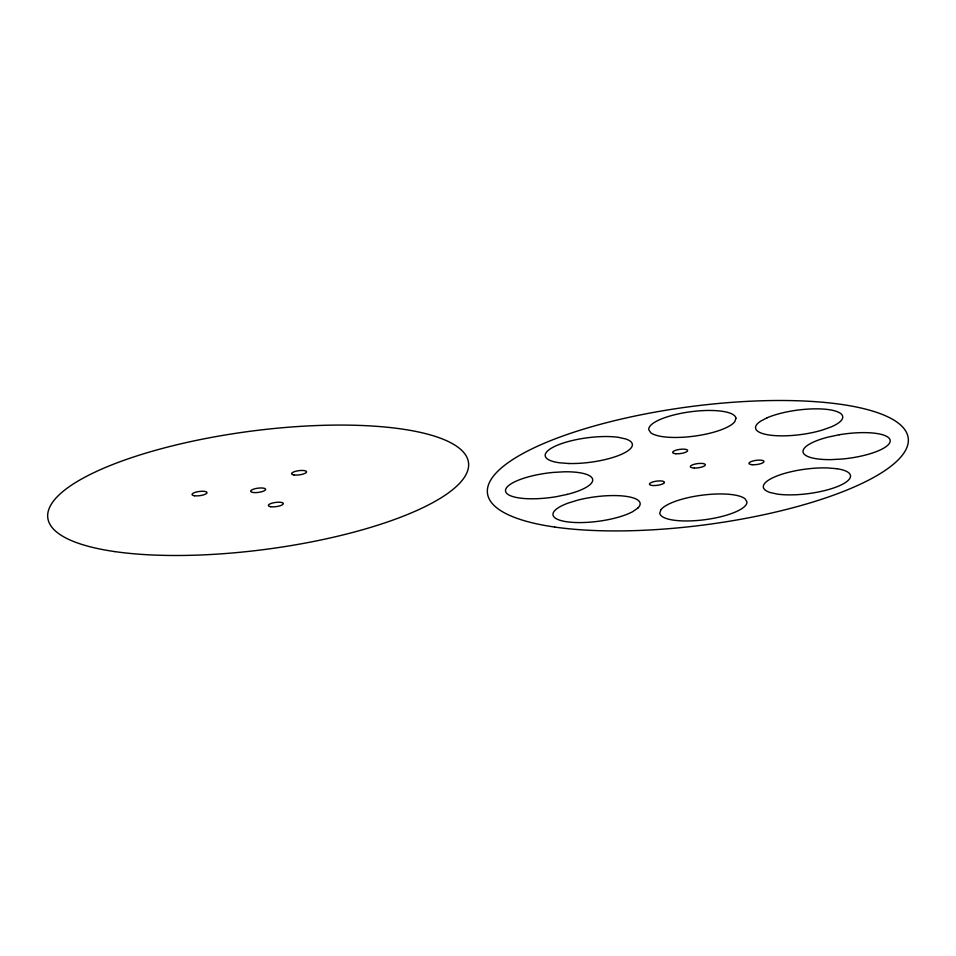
<?xml version="1.0" encoding="UTF-8"?>
<svg xmlns="http://www.w3.org/2000/svg" width="956" height="956" viewBox="0 0 956 956"><rect width="100%" height="100%" fill="white"/><g stroke="black" fill="none" stroke-linecap="round" stroke-linejoin="round"><path stroke-width="1.43" d="M735.929 418.226L734.853 421.584A43.952 12.332 -7.5 0 1 693.96 436.187A43.952 12.332 -7.5 0 1 650.678 432.674L648.777 429.698A43.952 12.332 -7.5 0 1 690.746 411.737A43.952 12.332 -7.5 0 1 735.929 418.226M660.871 509.787L659.771 513.157A43.952 12.332 -7.5 0 0 704.811 519.706A43.952 12.332 -7.5 0 0 746.923 501.769L745.059 498.793A43.952 12.332 -7.5 0 0 701.883 495.208A43.952 12.332 -7.5 0 0 660.871 509.787M637.76 508.15L632.669 511.675A43.952 12.332 -7.5 0 1 567.613 521.88A43.952 12.332 -7.5 0 1 568.007 503.143L577.508 500.203A43.952 12.332 -7.5 0 1 625.499 496.272A43.952 12.332 -7.5 0 1 637.76 508.15M767.19 417.748L760.606 421.202A43.952 12.332 -7.5 0 0 769.472 435.052A43.952 12.332 -7.5 0 0 822.327 430.069L831.099 426.938A43.952 12.332 -7.5 0 0 828.816 409.646A43.952 12.332 -7.5 0 0 767.19 417.748M663.572 483.437L662.436 484.023A7.576 2.127 -7.5 0 1 651.813 485.421A7.576 2.127 -7.5 0 1 651.418 482.445L652.924 481.908A7.576 2.127 -7.5 0 1 662.042 481.047A7.576 2.127 -7.5 0 1 663.572 483.437M839.308 434.753L828.434 437.023A43.952 12.332 -7.5 0 0 803.028 451.865A43.952 12.332 -7.5 0 0 831.409 459.621L842.511 459A43.952 12.332 -7.5 0 0 890.167 440.393A43.952 12.332 -7.5 0 0 839.308 434.753M567.267 494.395L556.392 496.666A43.952 12.332 -7.5 0 1 505.533 491.026A43.952 12.332 -7.5 0 1 553.189 472.419L564.291 471.798A43.952 12.332 -7.5 0 1 592.672 479.554A43.952 12.332 -7.5 0 1 567.267 494.395M836.584 468.679L827.31 467.926A43.952 12.332 -7.5 0 0 774.969 476.793A43.952 12.332 -7.5 0 0 769.986 492.471L777.24 494.085A43.952 12.332 -7.5 0 0 838.866 485.971A43.952 12.332 -7.5 0 0 836.584 468.679M568.39 463.493L559.117 462.74A43.952 12.332 -7.5 0 1 556.834 445.448A43.952 12.332 -7.5 0 1 618.46 437.334L625.714 438.959A43.952 12.332 -7.5 0 1 620.731 454.626A43.952 12.332 -7.5 0 1 568.39 463.493M554.611 527.043A212.16 59.547 -7.5 0 0 903.05 454.243A212.16 59.547 -7.5 0 0 635.895 415.848A212.16 59.547 -7.5 0 0 554.611 527.043M694.331 468.034A7.576 2.127 -7.5 0 0 705.361 464.724A7.576 2.127 -7.5 0 0 693.853 464.377A7.576 2.127 -7.5 0 0 694.331 468.034M752.121 464.712A7.576 2.127 -7.5 0 0 763.963 461.724A7.576 2.127 -7.5 0 0 753.34 460.864A7.576 2.127 -7.5 0 0 752.121 464.712M675.796 453.742A7.576 2.127 -7.5 0 0 687.639 450.766A7.576 2.127 -7.5 0 0 677.015 449.894A7.576 2.127 -7.5 0 0 675.796 453.742M114.911 551.612A212.16 59.547 -7.5 0 0 463.337 478.825A212.16 59.547 -7.5 0 0 196.195 440.429A212.16 59.547 -7.5 0 0 114.911 551.612M253.029 492.483A7.576 2.127 -7.5 0 0 265.481 489.878A7.576 2.127 -7.5 0 0 255.933 488.504A7.576 2.127 -7.5 0 0 253.029 492.483M194.403 495.758A7.576 2.127 -7.5 0 0 206.855 493.153A7.576 2.127 -7.5 0 0 197.306 491.79A7.576 2.127 -7.5 0 0 194.403 495.758M270.739 506.728A7.576 2.127 -7.5 0 0 283.179 504.123A7.576 2.127 -7.5 0 0 273.643 502.748A7.576 2.127 -7.5 0 0 270.739 506.728M293.958 474.953A7.576 2.127 -7.5 0 0 306.41 472.36A7.576 2.127 -7.5 0 0 296.862 470.985A7.576 2.127 -7.5 0 0 293.958 474.953"/></g></svg>
